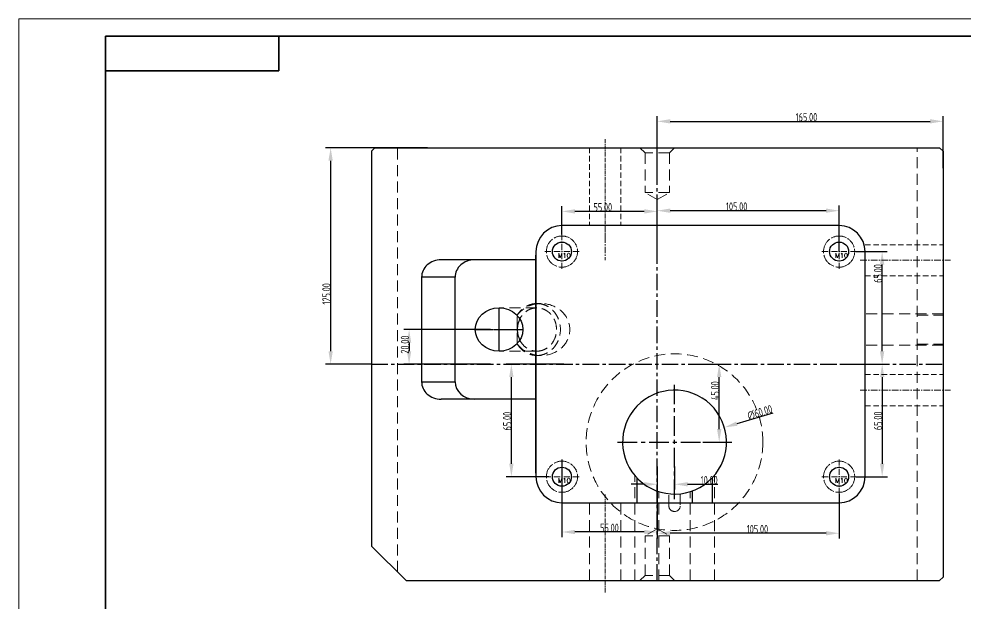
# Model space of a CAD drawing. Header units: millimetres. Extents: x 877 to 3677, y 1642 to 2236.
# Drawn here: x 877 to 1423, y 1898 to 2236 of the extents above; entities that cross this region are included whole.
import ezdxf
from ezdxf.enums import TextEntityAlignment as Align

# ---------------------------------------------------------------- set-up
doc = ezdxf.new("R2010")
doc.units = ezdxf.units.MM
doc.linetypes.add('CENTER', pattern=[0.6, 0.375, -0.075, 0.075, -0.075])
doc.linetypes.add('HIDDEN', pattern=[9.525, 6.35, -3.175])
doc.layers.get('Defpoints').update_dxf_attribs({"lineweight": 5})
for name, color, linetype, lineweight in [('cool', 153, 'HIDDEN', 9), ('DEFAULT_2', 8, 'HIDDEN', 18), ('screw', 33, 'Continuous', 13), ('文字层', 3, 'Continuous', 18), ('粗实线', 7, 'Continuous', 30), ('粗实线层', 7, 'Continuous', 35), ('细实线层', 7, 'Continuous', 18)]:
    doc.layers.add(name, color=color, linetype=linetype, lineweight=lineweight)
doc.styles.add('TXT', font='txt.shx', dxfattribs={"bigfont": 'gbcbig.shx'})
doc.styles.add('标准', font='FSGB2312.ttf', dxfattribs={"width": 0.667})
doc.styles.add('标注', font='isocp.shx', dxfattribs={"width": 0.8, "bigfont": 'hztxt.shx'})
doc.dimstyles.new('副本 a4', dxfattribs={"dimscale": 1.5, "dimtxt": 3.2, "dimasz": 5, "dimexe": 2, "dimexo": 0, "dimgap": 0, "dimtad": 1, "dimzin": 0, "dimdsep": 46, "dimtxsty": '标注', "dimcen": 0, "dimdle": 3, "dimclrd": 4, "dimclre": 4, "dimclrt": 6, "dimazin": 0, "dimtfac": 1, "dimtofl": 0, "dimtmove": 0, "dimatfit": 3, "dimfxl": 0, "dimtolj": 1, "dimarcsym": 0})

# ---------------------------------------------------------------- blocks, each defined once
blk = doc.blocks.new('screw_m10_i')
at = {"layer": 'screw', "color": 1, "linetype": 'CENTER', "ltscale": 9.144}
for p, q in [((0, -9.9), (0, 9.9)), ((-9.9, 0), (9.9, 0))]:
    blk.add_line(p, q, dxfattribs=at)
at = {"layer": 'screw', "color": 8, "linetype": 'HIDDEN', "ltscale": 0.36}
blk.add_circle((0, 0), 9, dxfattribs=at)
at = {"layer": 'screw', "color": 33}
blk.add_circle((0, 0), 5.5, dxfattribs=at)
at = {"layer": 'screw', "color": 6, "style": 'TXT'}
blk.add_text('M10', height=2.7, dxfattribs=at).set_placement((-2.34, -3.6))
blk = doc.blocks.new('*D417')
at = {"layer": 'Defpoints', "color": 0, "transparency": 16777216}
for p in [(1149.02, 2056.35), (1102.05, 2036.35), (1149.02, 2036.35)]:
    blk.add_point(p, dxfattribs=at)
at = {"layer": '粗实线', "color": 4, "lineweight": -2, "transparency": 16777216}
for p, q in [((1149.02, 2056.35), (1099.05, 2056.35)), ((1102.05, 2048.85), (1102.05, 2043.85)), ((1149.02, 2036.35), (1099.05, 2036.35))]:
    blk.add_line(p, q, dxfattribs=at)
at = {"layer": '粗实线', "color": 4, "transparency": 16777216}
for points in [[(1100.8, 2048.85), (1103.3, 2048.85), (1102.05, 2056.35)], [(1100.8, 2043.85), (1103.3, 2043.85), (1102.05, 2036.35)]]:
    blk.add_solid(points, dxfattribs=at)
at = {"layer": '粗实线', "color": 6, "transparency": 16777216, "insert": (1099.65, 2047.65), "char_height": 4.8, "attachment_point": 5, "rotation": 90, "style": '标注'}
blk.add_mtext('\\A1;20.00', dxfattribs=at)
blk = doc.blocks.new('*D418')
at = {"layer": 'Defpoints', "color": 0, "transparency": 16777216}
for p in [(1112.74, 2161.35), (1056.75, 2036.35), (1080.28, 2036.35)]:
    blk.add_point(p, dxfattribs=at)
at = {"layer": '粗实线', "color": 4, "lineweight": -2, "transparency": 16777216}
for p, q in [((1112.74, 2161.35), (1053.75, 2161.35)), ((1056.75, 2153.85), (1056.75, 2043.85)), ((1080.28, 2036.35), (1053.75, 2036.35))]:
    blk.add_line(p, q, dxfattribs=at)
at = {"layer": '粗实线', "color": 4, "transparency": 16777216}
for points in [[(1055.5, 2153.85), (1058, 2153.85), (1056.75, 2161.35)], [(1055.5, 2043.85), (1058, 2043.85), (1056.75, 2036.35)]]:
    blk.add_solid(points, dxfattribs=at)
at = {"layer": '粗实线', "color": 6, "transparency": 16777216, "insert": (1054.35, 2076.97), "char_height": 4.8, "attachment_point": 5, "rotation": 90, "style": '标注'}
blk.add_mtext('\\A1;125.00', dxfattribs=at)
blk = doc.blocks.new('*D419')
at = {"layer": 'Defpoints', "color": 0, "transparency": 16777216}
for p in [(1410.28, 2176.56), (1245.28, 2149.47), (1410.28, 2149.47)]:
    blk.add_point(p, dxfattribs=at)
at = {"layer": '粗实线', "color": 4, "lineweight": -2, "transparency": 16777216}
for p, q in [((1245.28, 2149.47), (1245.28, 2179.56)), ((1410.28, 2149.47), (1410.28, 2179.56)), ((1252.78, 2176.56), (1402.78, 2176.56))]:
    blk.add_line(p, q, dxfattribs=at)
at = {"layer": '粗实线', "color": 4, "transparency": 16777216}
for points in [[(1252.78, 2177.81), (1252.78, 2175.31), (1245.28, 2176.56)], [(1402.78, 2177.81), (1402.78, 2175.31), (1410.28, 2176.56)]]:
    blk.add_solid(points, dxfattribs=at)
at = {"layer": '粗实线', "color": 6, "transparency": 16777216, "insert": (1331.42, 2178.96), "char_height": 4.8, "attachment_point": 5, "style": '标注'}
blk.add_mtext('\\A1;165.00', dxfattribs=at)
blk = doc.blocks.new('*D420')
at = {"layer": 'Defpoints', "color": 0, "transparency": 16777216}
for p in [(1245.28, 2124.98), (1245.28, 2101.35), (1350.28, 2101.35)]:
    blk.add_point(p, dxfattribs=at)
at = {"layer": '粗实线', "color": 4, "lineweight": -2, "transparency": 16777216}
for p, q in [((1245.28, 2101.35), (1245.28, 2127.98)), ((1342.78, 2124.98), (1252.78, 2124.98)), ((1350.28, 2101.35), (1350.28, 2127.98))]:
    blk.add_line(p, q, dxfattribs=at)
at = {"layer": '粗实线', "color": 4, "transparency": 16777216}
for points in [[(1252.78, 2126.23), (1252.78, 2123.73), (1245.28, 2124.98)], [(1342.78, 2126.23), (1342.78, 2123.73), (1350.28, 2124.98)]]:
    blk.add_solid(points, dxfattribs=at)
at = {"layer": '粗实线', "color": 6, "transparency": 16777216, "insert": (1291.13, 2127.38), "char_height": 4.8, "attachment_point": 5, "style": '标注'}
blk.add_mtext('\\A1;105.00', dxfattribs=at)
blk = doc.blocks.new('*D421')
at = {"layer": 'Defpoints', "color": 0, "transparency": 16777216}
for p in [(1190.28, 2124.57), (1190.28, 2111.25), (1245.28, 2101.35)]:
    blk.add_point(p, dxfattribs=at)
at = {"layer": '粗实线', "color": 4, "lineweight": -2, "transparency": 16777216}
for p, q in [((1190.28, 2111.25), (1190.28, 2127.57)), ((1245.28, 2101.35), (1245.28, 2127.57)), ((1237.78, 2124.57), (1197.78, 2124.57))]:
    blk.add_line(p, q, dxfattribs=at)
at = {"layer": '粗实线', "color": 4, "transparency": 16777216}
for points in [[(1197.78, 2125.82), (1197.78, 2123.32), (1190.28, 2124.57)], [(1237.78, 2125.82), (1237.78, 2123.32), (1245.28, 2124.57)]]:
    blk.add_solid(points, dxfattribs=at)
at = {"layer": '粗实线', "color": 6, "transparency": 16777216, "insert": (1213.87, 2126.97), "char_height": 4.8, "attachment_point": 5, "style": '标注'}
blk.add_mtext('\\A1;55.00', dxfattribs=at)
blk = doc.blocks.new('*D422')
at = {"layer": 'Defpoints', "color": 0, "transparency": 16777216}
for p in [(1360.18, 2101.35), (1375.12, 2101.35), (1351.77, 2036.35)]:
    blk.add_point(p, dxfattribs=at)
at = {"layer": '粗实线', "color": 4, "lineweight": -2, "transparency": 16777216}
for p, q in [((1360.18, 2101.35), (1378.12, 2101.35)), ((1375.12, 2043.85), (1375.12, 2093.85)), ((1351.77, 2036.35), (1378.12, 2036.35))]:
    blk.add_line(p, q, dxfattribs=at)
at = {"layer": '粗实线', "color": 4, "transparency": 16777216}
for points in [[(1373.87, 2093.85), (1376.37, 2093.85), (1375.12, 2101.35)], [(1373.87, 2043.85), (1376.37, 2043.85), (1375.12, 2036.35)]]:
    blk.add_solid(points, dxfattribs=at)
at = {"layer": '粗实线', "color": 6, "transparency": 16777216, "insert": (1372.72, 2088.73), "char_height": 4.8, "attachment_point": 5, "rotation": 90, "style": '标注'}
blk.add_mtext('\\A1;65.00', dxfattribs=at)
blk = doc.blocks.new('*D423')
at = {"layer": 'Defpoints', "color": 0, "transparency": 16777216}
for p in [(1351.77, 2036.35), (1360.18, 1971.35), (1375.14, 1971.35)]:
    blk.add_point(p, dxfattribs=at)
at = {"layer": '粗实线', "color": 4, "lineweight": -2, "transparency": 16777216}
for p, q in [((1351.77, 2036.35), (1378.14, 2036.35)), ((1375.14, 2028.85), (1375.14, 1978.85)), ((1360.18, 1971.35), (1378.14, 1971.35))]:
    blk.add_line(p, q, dxfattribs=at)
at = {"layer": '粗实线', "color": 4, "transparency": 16777216}
for points in [[(1373.89, 2028.85), (1376.39, 2028.85), (1375.14, 2036.35)], [(1373.89, 1978.85), (1376.39, 1978.85), (1375.14, 1971.35)]]:
    blk.add_solid(points, dxfattribs=at)
at = {"layer": '粗实线', "color": 6, "transparency": 16777216, "insert": (1372.74, 2003.66), "char_height": 4.8, "attachment_point": 5, "rotation": 90, "style": '标注'}
blk.add_mtext('\\A1;65.00', dxfattribs=at)
blk = doc.blocks.new('*D424')
at = {"layer": 'Defpoints', "color": 0, "transparency": 16777216}
for p in [(1284.05, 1999.84), (1226.51, 1982.86)]:
    blk.add_point(p, dxfattribs=at)
at = {"layer": '粗实线', "color": 4, "lineweight": -2, "transparency": 16777216}
blk.add_line((1312.07, 2008.11), (1291.25, 2001.97), dxfattribs=at)
at = {"layer": '粗实线', "color": 4, "transparency": 16777216}
blk.add_solid([(1290.89, 2003.17), (1291.6, 2000.77), (1284.05, 1999.84)], dxfattribs=at)
at = {"layer": '粗实线', "color": 6, "transparency": 16777216, "insert": (1304.58, 2008.4), "char_height": 4.8, "attachment_point": 5, "rotation": 16.4447, "style": '标注'}
blk.add_mtext('\\A1;∅60.00', dxfattribs=at)
blk = doc.blocks.new('*D425')
at = {"layer": 'Defpoints', "color": 0, "transparency": 16777216}
for p in [(1271.62, 2036.35), (1281.05, 2036.35), (1271.62, 1991.35)]:
    blk.add_point(p, dxfattribs=at)
at = {"layer": '粗实线', "color": 4, "lineweight": -2, "transparency": 16777216}
for p, q in [((1271.62, 2036.35), (1284.05, 2036.35)), ((1281.05, 1998.85), (1281.05, 2028.85)), ((1271.62, 1991.35), (1284.05, 1991.35))]:
    blk.add_line(p, q, dxfattribs=at)
at = {"layer": '粗实线', "color": 4, "transparency": 16777216}
for points in [[(1279.8, 2028.85), (1282.3, 2028.85), (1281.05, 2036.35)], [(1279.8, 1998.85), (1282.3, 1998.85), (1281.05, 1991.35)]]:
    blk.add_solid(points, dxfattribs=at)
at = {"layer": '粗实线', "color": 6, "transparency": 16777216, "insert": (1278.65, 2021.07), "char_height": 4.8, "attachment_point": 5, "rotation": 90, "style": '标注'}
blk.add_mtext('\\A1;45.00', dxfattribs=at)
blk = doc.blocks.new('*D426')
at = {"layer": 'Defpoints', "color": 0, "transparency": 16777216}
for p in [(1245.28, 1977.22), (1255.28, 1977.22), (1245.28, 1966.99)]:
    blk.add_point(p, dxfattribs=at)
at = {"layer": '粗实线', "color": 4, "lineweight": -2, "transparency": 16777216}
for p, q in [((1245.28, 1977.22), (1245.28, 1963.99)), ((1255.28, 1977.22), (1255.28, 1963.99)), ((1237.78, 1966.99), (1230.28, 1966.99)), ((1262.78, 1966.99), (1280.27, 1966.99))]:
    blk.add_line(p, q, dxfattribs=at)
at = {"layer": '粗实线', "color": 4, "transparency": 16777216}
for points in [[(1237.78, 1968.24), (1237.78, 1965.74), (1245.28, 1966.99)], [(1262.78, 1968.24), (1262.78, 1965.74), (1255.28, 1966.99)]]:
    blk.add_solid(points, dxfattribs=at)
at = {"layer": '粗实线', "color": 6, "transparency": 16777216, "insert": (1275.28, 1969.39), "char_height": 4.8, "attachment_point": 5, "style": '标注'}
blk.add_mtext('\\A1;10.00', dxfattribs=at)
blk = doc.blocks.new('*D427')
at = {"layer": 'Defpoints', "color": 0, "transparency": 16777216}
for p in [(1245.28, 1977.22), (1350.28, 1961.45), (1245.28, 1938.71)]:
    blk.add_point(p, dxfattribs=at)
at = {"layer": '粗实线', "color": 4, "lineweight": -2, "transparency": 16777216}
for p, q in [((1245.28, 1977.22), (1245.28, 1935.71)), ((1350.28, 1961.45), (1350.28, 1935.71)), ((1342.78, 1938.71), (1252.78, 1938.71))]:
    blk.add_line(p, q, dxfattribs=at)
at = {"layer": '粗实线', "color": 4, "transparency": 16777216}
for points in [[(1252.78, 1939.96), (1252.78, 1937.46), (1245.28, 1938.71)], [(1342.78, 1939.96), (1342.78, 1937.46), (1350.28, 1938.71)]]:
    blk.add_solid(points, dxfattribs=at)
at = {"layer": '粗实线', "color": 6, "transparency": 16777216, "insert": (1303.14, 1941.11), "char_height": 4.8, "attachment_point": 5, "style": '标注'}
blk.add_mtext('\\A1;105.00', dxfattribs=at)
blk = doc.blocks.new('*D428')
at = {"layer": 'Defpoints', "color": 0, "transparency": 16777216}
for p in [(1190.28, 1981.25), (1245.28, 1977.22), (1190.28, 1939.44)]:
    blk.add_point(p, dxfattribs=at)
at = {"layer": '粗实线', "color": 4, "lineweight": -2, "transparency": 16777216}
for p, q in [((1190.28, 1981.25), (1190.28, 1936.44)), ((1245.28, 1977.22), (1245.28, 1936.44)), ((1237.78, 1939.44), (1197.78, 1939.44))]:
    blk.add_line(p, q, dxfattribs=at)
at = {"layer": '粗实线', "color": 4, "transparency": 16777216}
for points in [[(1197.78, 1940.69), (1197.78, 1938.19), (1190.28, 1939.44)], [(1237.78, 1940.69), (1237.78, 1938.19), (1245.28, 1939.44)]]:
    blk.add_solid(points, dxfattribs=at)
at = {"layer": '粗实线', "color": 6, "transparency": 16777216, "insert": (1217.73, 1941.84), "char_height": 4.8, "attachment_point": 5, "style": '标注'}
blk.add_mtext('\\A1;55.00', dxfattribs=at)
blk = doc.blocks.new('*D429')
at = {"layer": 'Defpoints', "color": 0, "transparency": 16777216}
for p in [(1161.09, 2036.35), (1191.45, 2036.35), (1182.69, 1971.35)]:
    blk.add_point(p, dxfattribs=at)
at = {"layer": '粗实线', "color": 4, "lineweight": -2, "transparency": 16777216}
for p, q in [((1191.45, 2036.35), (1158.09, 2036.35)), ((1161.09, 1978.85), (1161.09, 2028.85)), ((1182.69, 1971.35), (1158.09, 1971.35))]:
    blk.add_line(p, q, dxfattribs=at)
at = {"layer": '粗实线', "color": 4, "transparency": 16777216}
for points in [[(1159.84, 2028.85), (1162.34, 2028.85), (1161.09, 2036.35)], [(1159.84, 1978.85), (1162.34, 1978.85), (1161.09, 1971.35)]]:
    blk.add_solid(points, dxfattribs=at)
at = {"layer": '粗实线', "color": 6, "transparency": 16777216, "insert": (1158.69, 2003.47), "char_height": 4.8, "attachment_point": 5, "rotation": 90, "style": '标注'}
blk.add_mtext('\\A1;65.00', dxfattribs=at)
blk = doc.blocks.new('A3图框')
at = {"layer": '粗实线层'}
for p, q in [((-185, 143.5), (-185, -143.5)), ((205, 143.5), (-185, 143.5)), ((-135, 143.5), (-135, 133.5)), ((-135, 133.5), (-185, 133.5))]:
    blk.add_line(p, q, dxfattribs=at)
at = {"layer": '细实线层'}
for p, q in [((-210, 148.5), (-210, -148.5)), ((210, 148.5), (-210, 148.5))]:
    blk.add_line(p, q, dxfattribs=at)
at = {"layer": '文字层', "style": '标准', "width": 0.667}
blk.add_attdef('图纸编号', text='', height=5.19, rotation=180, dxfattribs=at).set_placement((-160, 138.5), align=Align.MIDDLE_CENTER)
for tag, p in [('登记', (-197.5, -91)), ('旧底图总号', (-197.5, -101)), ('底图总号', (-197.5, -111)), ('签字', (-197.5, -121)), ('签字日期', (-197.5, -131)), ('档案员', (-203.75, -141)), ('日期', (-191.25, -141))]:
    blk.add_attdef(tag, text='', height=2.6, dxfattribs=at).set_placement(p, align=Align.MIDDLE_CENTER)

msp = doc.modelspace()

# ---------------------------------------------------------------- linework, layer by layer
at = {"color": 7, "linetype": 'Continuous'}
for p, q in [((1080.282, 2159.351), (1082.282, 2161.351)), ((1080.282, 2159.351), (1080.282, 1931.351)), ((1082.282, 2161.351), (1408.282, 2161.351)), ((1408.282, 2161.351), (1410.282, 2159.351)), ((1410.282, 2159.351), (1410.282, 1913.351)), ((1350.282, 2116.351), (1190.282, 2116.351)), ((1175.282, 2101.351), (1175.282, 1971.351)), ((1175.282, 1973.351), (1175.282, 2099.351)), ((1365.282, 1971.351), (1365.282, 2101.351)), ((1175.282, 2096.551), (1120.482, 2096.551)), ((1109.259, 2086.551), (1109.259, 2026.151)), ((1128.57, 2086.551), (1109.259, 2086.551)), ((1128.57, 2026.151), (1128.57, 2086.551)), ((1109.259, 2026.151), (1128.57, 2026.151)), ((1175.282, 2016.151), (1120.482, 2016.151)), ((1233.538, 1970.683), (1233.538, 1956.351)), ((1277.027, 1970.683), (1277.027, 1956.351)), ((1245.027, 1963.159), (1245.027, 1956.351)), ((1265.538, 1963.159), (1265.538, 1956.351)), ((1190.282, 1956.351), (1350.282, 1956.351)), ((1080.282, 1931.351), (1100.282, 1911.351)), ((1410.282, 1913.351), (1408.282, 1911.351)), ((1100.282, 1911.351), (1408.282, 1911.351))]:
    msp.add_line(p, q, dxfattribs=at)
at = {"color": 1, "linetype": 'CENTER', "ltscale": 25.4}
for p, q in [((1245.282, 1911.351), (1245.282, 2161.351)), ((1080.282, 2036.351), (1410.282, 2036.351))]:
    msp.add_line(p, q, dxfattribs=at)
at = {"color": 1, "linetype": 'CENTER', "ltscale": 2.54}
for p, q in [((1153.987, 2043.851), (1153.987, 2068.851)), ((1140.195, 2056.351), (1167.78, 2056.351))]:
    msp.add_line(p, q, dxfattribs=at)
at = {"color": 1, "linetype": 'CENTER', "ltscale": 30.48}
for p, q in [((1255.282, 1958.351), (1255.282, 2024.351)), ((1222.282, 1991.351), (1288.282, 1991.351))]:
    msp.add_line(p, q, dxfattribs=at)
at = {"color": 7, "linetype": 'Continuous'}
for centre in [(1190.282, 2101.351), (1350.282, 2101.351), (1190.282, 1971.351), (1350.282, 1971.351)]:
    msp.add_circle(centre, 5.5, dxfattribs=at)
for centre, radius, start, end in [((1190.282, 2101.351), 15, 90, 180), ((1350.282, 2101.351), 15, 0, 90), ((1255.282, 1991.351), 30, 316.45377, 316.33227), ((1190.282, 1971.351), 15, 180, 270), ((1350.282, 1971.351), 15, 270, 0)]:
    msp.add_arc(centre, radius, start, end, dxfattribs=at)
for centre, major_axis, start_param, end_param in [((1120.482, 2086.551), (11.223, 0), 1.5707963, 3.1415927), ((1139.793, 2086.551), (11.223, 0), 1.5707963, 3.1415927), ((1120.482, 2026.151), (11.223, 0), -3.1415927, -1.5707963), ((1139.793, 2026.151), (-11.223, 0), 0, 1.5707963)]:
    msp.add_ellipse(centre, major_axis=major_axis, ratio=0.8910065, start_param=start_param, end_param=end_param, dxfattribs=at)
msp.add_ellipse((1153.987, 2056.351), major_axis=(13.792, 0), ratio=0.9063078, dxfattribs=at)
for points, knots in [([(1165.932, 2062.453), (1165.458, 2061.52), (1164.733, 2059.521), (1164.49, 2057.409), (1164.49, 2056.351)], [0, 0, 0, 0, 0.4971934, 1, 1, 1, 1]), ([(1164.49, 2056.351), (1164.49, 2055.293), (1164.733, 2053.182), (1165.458, 2051.182), (1165.932, 2050.249)], [0, 0, 0, 0, 0.5028066, 1, 1, 1, 1])]:
    msp.add_open_spline(points, degree=3, knots=knots, dxfattribs=at)
at = {"layer": 'cool', "color": 1, "linetype": 'CENTER', "ltscale": 6}
for p, q in [((1215.282, 2166.177), (1215.282, 2109.332)), ((1215.282, 1961.177), (1215.282, 1904.332))]:
    msp.add_line(p, q, dxfattribs=at)
at = {"layer": 'cool', "linetype": 'HIDDEN', "ltscale": 0.5}
for p, q in [((1206.282, 2161.351), (1206.282, 2116.351)), ((1224.282, 2161.351), (1224.282, 2116.351)), ((1365.282, 2105.351), (1410.282, 2105.351)), ((1365.282, 2087.351), (1410.282, 2087.351)), ((1365.282, 2030.351), (1410.282, 2030.351)), ((1365.282, 2012.351), (1410.282, 2012.351))]:
    msp.add_line(p, q, dxfattribs=at)
at = {"layer": 'cool', "color": 1, "linetype": 'CENTER', "ltscale": 10.16}
for p, q in [((1215.282, 2116.351), (1215.282, 2096.351)), ((1362.505, 2096.351), (1414.601, 2096.351)), ((1362.505, 2021.351), (1414.601, 2021.351))]:
    msp.add_line(p, q, dxfattribs=at)
at = {"layer": 'DEFAULT_2', "color": 8, "linetype": 'HIDDEN'}
for p, q in [((1095.282, 1916.351), (1095.282, 2161.351)), ((1235.282, 2161.351), (1238.282, 2158.351)), ((1238.282, 2158.351), (1238.282, 2135.393)), ((1252.282, 2158.351), (1238.282, 2158.351)), ((1255.282, 2161.351), (1252.282, 2158.351)), ((1252.282, 2158.351), (1252.282, 2135.393)), ((1395.282, 1911.351), (1395.282, 2161.351)), ((1252.282, 2135.393), (1238.282, 2135.393)), ((1245.282, 2131.351), (1238.282, 2135.393)), ((1245.282, 2131.351), (1252.282, 2135.393)), ((1175.819, 2071.351), (1178.282, 2071.351)), ((1175.819, 2068.851), (1153.987, 2068.851)), ((1164.49, 2048.06), (1164.49, 2064.643)), ((1410.282, 2065.351), (1365.282, 2065.351)), ((1395.282, 2064.724), (1410.282, 2064.724)), ((1175.819, 2043.851), (1153.987, 2043.851)), ((1410.282, 2047.351), (1365.282, 2047.351)), ((1395.282, 2047.978), (1410.282, 2047.978)), ((1175.819, 2041.351), (1178.282, 2041.351)), ((1232.282, 1911.351), (1232.282, 1972.09)), ((1278.282, 1911.351), (1278.282, 1972.09)), ((1246.282, 1911.351), (1246.282, 1962.733)), ((1252.032, 1954.351), (1252.032, 1961.528)), ((1258.532, 1961.528), (1258.532, 1954.351)), ((1264.282, 1911.351), (1264.282, 1962.733)), ((1206.282, 1911.351), (1206.282, 1956.351)), ((1224.282, 1911.351), (1224.282, 1956.351)), ((1255.532, 1951.351), (1255.032, 1951.351)), ((1245.282, 1941.351), (1238.282, 1937.31)), ((1245.282, 1941.351), (1252.282, 1937.31)), ((1252.282, 1937.31), (1238.282, 1937.31)), ((1238.282, 1914.351), (1238.282, 1937.31)), ((1252.282, 1914.351), (1252.282, 1937.31)), ((1235.282, 1911.351), (1238.282, 1914.351)), ((1252.282, 1914.351), (1238.282, 1914.351)), ((1255.282, 1911.351), (1252.282, 1914.351))]:
    msp.add_line(p, q, dxfattribs=at)
for centre, radius in [((1190.282, 2101.351), 9), ((1350.282, 2101.351), 9), ((1255.282, 1991.351), 51), ((1190.282, 1971.351), 9), ((1350.282, 1971.351), 9)]:
    msp.add_circle(centre, radius, dxfattribs=at)
for centre, radius, start, end in [((1175.819, 2058.558), 10.293, 90.00015, 92.99388), ((1175.819, 2054.145), 10.293, 267.00612, 269.99985), ((1255.032, 1954.351), 3, 180, 270), ((1255.532, 1954.351), 3, 270, 0)]:
    msp.add_arc(centre, radius, start, end, dxfattribs=at)
msp.add_ellipse((1178.282, 2056.351), major_axis=(-16.551, 0), ratio=0.9063078, start_param=6.8688709, end_param=11.9806851, dxfattribs=at)
for points, knots in [([(1175.819, 2071.351), (1174.704, 2071.351), (1172.448, 2071.042), (1169.293, 2069.684), (1166.541, 2067.523), (1165.098, 2065.655), (1164.49, 2064.643)], [0, 0, 0, 0, 0.2435791, 0.490188, 0.7420232, 1, 1, 1, 1]), ([(1175.819, 2041.351), (1176.708, 2041.351), (1178.5, 2041.546), (1181.073, 2042.412), (1183.441, 2043.814), (1185.512, 2045.696), (1187.208, 2047.986), (1188.89, 2051.469), (1189.764, 2056.351), (1188.89, 2061.234), (1187.208, 2064.717), (1185.512, 2067.006), (1183.441, 2068.888), (1181.073, 2070.291), (1178.5, 2071.156), (1176.708, 2071.351), (1175.819, 2071.351)], [0, 0, 0, 0, 0.0595169, 0.1195141, 0.1803884, 0.2423899, 0.3055887, 0.3698743, 0.5, 0.6301257, 0.6944113, 0.7576101, 0.8196116, 0.8804859, 0.9404831, 1, 1, 1, 1]), ([(1175.281, 2068.837), (1174.325, 2068.787), (1172.403, 2068.412), (1169.765, 2067.075), (1167.521, 2065.058), (1166.392, 2063.362), (1165.932, 2062.453)], [0, 0, 0, 0, 0.2428045, 0.4893017, 0.7415257, 1, 1, 1, 1]), ([(1187.148, 2056.351), (1187.148, 2057.972), (1186.578, 2061.201), (1184.486, 2064.695), (1182.171, 2066.799), (1180.197, 2067.968), (1178.053, 2068.688), (1176.56, 2068.851), (1175.819, 2068.851)], [0, 0, 0, 0, 0.2605585, 0.5146739, 0.638817, 0.7607036, 0.8808329, 1, 1, 1, 1]), ([(1175.819, 2043.851), (1176.56, 2043.851), (1178.053, 2044.014), (1180.197, 2044.735), (1182.171, 2045.904), (1184.486, 2048.008), (1186.578, 2051.502), (1187.148, 2054.731), (1187.148, 2056.351)], [0, 0, 0, 0, 0.1191671, 0.2392964, 0.361183, 0.4853261, 0.7394415, 1, 1, 1, 1]), ([(1165.932, 2050.249), (1166.392, 2049.34), (1167.521, 2047.645), (1169.765, 2045.627), (1172.403, 2044.291), (1174.325, 2043.915), (1175.281, 2043.865)], [0, 0, 0, 0, 0.2584743, 0.5106982, 0.7571955, 1, 1, 1, 1]), ([(1164.49, 2048.06), (1165.098, 2047.048), (1166.541, 2045.179), (1169.293, 2043.019), (1172.448, 2041.661), (1174.704, 2041.351), (1175.819, 2041.351)], [0, 0, 0, 0, 0.2579768, 0.509812, 0.7564209, 1, 1, 1, 1])]:
    msp.add_open_spline(points, degree=3, knots=knots, dxfattribs=at)

# ---------------------------------------------------------------- block references
at = {"xscale": 2, "yscale": 2, "zscale": 2}
msp.add_blockref('A3图框', (1296.805, 1938.708), dxfattribs=at)
at = {"layer": 'screw'}
for p in [(1190.282, 2101.351), (1350.282, 2101.351), (1190.282, 1971.351), (1350.282, 1971.351)]:
    msp.add_blockref('screw_m10_i', p, dxfattribs=at)

# ---------------------------------------------------------------- dimensions: what is measured, and where the dimension line sits
at = {"layer": '粗实线'}
for base, p1, p2, picture, middle in [((1410.282, 2176.557), (1245.282, 2149.469), (1410.282, 2149.469), '*D419', (1331.418, 2176.557)), ((1245.282, 2124.984), (1350.282, 2101.351), (1245.282, 2101.351), '*D420', (1291.127, 2124.984)), ((1190.282, 2124.574), (1245.282, 2101.351), (1190.282, 2111.251), '*D421', (1213.866, 2124.574)), ((1190.282, 1939.444), (1245.282, 1977.222), (1190.282, 1981.251), '*D428', (1217.726, 1939.444)), ((1245.282, 1966.989), (1255.282, 1977.222), (1245.282, 1977.222), '*D426', (1275.276, 1966.989)), ((1245.282, 1938.708), (1350.282, 1961.451), (1245.282, 1977.222), '*D427', (1303.142, 1938.708))]:
    dim = msp.add_linear_dim(base=base, p1=p1, p2=p2, dimstyle='副本 a4', dxfattribs=at)
    dim.commit()
    dim.dimension.update_dxf_attribs({"geometry": picture, "text_midpoint": middle, "dimtype": 160})
for base, p1, p2, picture, middle in [((1056.75, 2036.351), (1112.742, 2161.351), (1080.282, 2036.351), '*D418', (1056.75, 2076.973)), ((1375.125, 2101.351), (1351.771, 2036.351), (1360.182, 2101.351), '*D422', (1375.125, 2088.732)), ((1102.046, 2036.351), (1149.017, 2056.351), (1149.017, 2036.351), '*D417', (1102.046, 2047.652)), ((1161.088, 2036.351), (1182.695, 1971.351), (1191.447, 2036.351), '*D429', (1161.088, 2003.468)), ((1281.048, 2036.351), (1271.625, 1991.351), (1271.625, 2036.351), '*D425', (1281.048, 2021.074)), ((1375.137, 1971.351), (1351.771, 2036.351), (1360.182, 1971.351), '*D423', (1375.137, 2003.66))]:
    dim = msp.add_linear_dim(base=base, p1=p1, p2=p2, angle=90, dimstyle='副本 a4', dxfattribs=at)
    dim.commit()
    dim.dimension.update_dxf_attribs({"geometry": picture, "text_midpoint": middle, "dimtype": 160})
dim = msp.add_diameter_dim_2p(p1=(1226.509, 1982.859), p2=(1284.055, 1999.844), dimstyle='副本 a4', dxfattribs=at)
dim.commit()
dim.dimension.update_dxf_attribs({"geometry": '*D424', "text_midpoint": (1304.577, 2008.404)})

doc.saveas('drawing.dxf')
